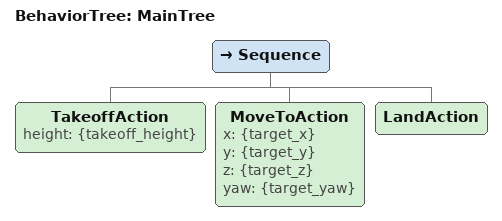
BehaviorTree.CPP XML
<root main_tree_to_execute="MainTree">
  <BehaviorTree ID="MainTree">
    <Sequence>
      <TakeoffAction height="{takeoff_height}" />
      <MoveToAction x="{target_x}" y="{target_y}" z="{target_z}" yaw="{target_yaw}" />
      <LandAction />
    </Sequence>
  </BehaviorTree>
</root>
